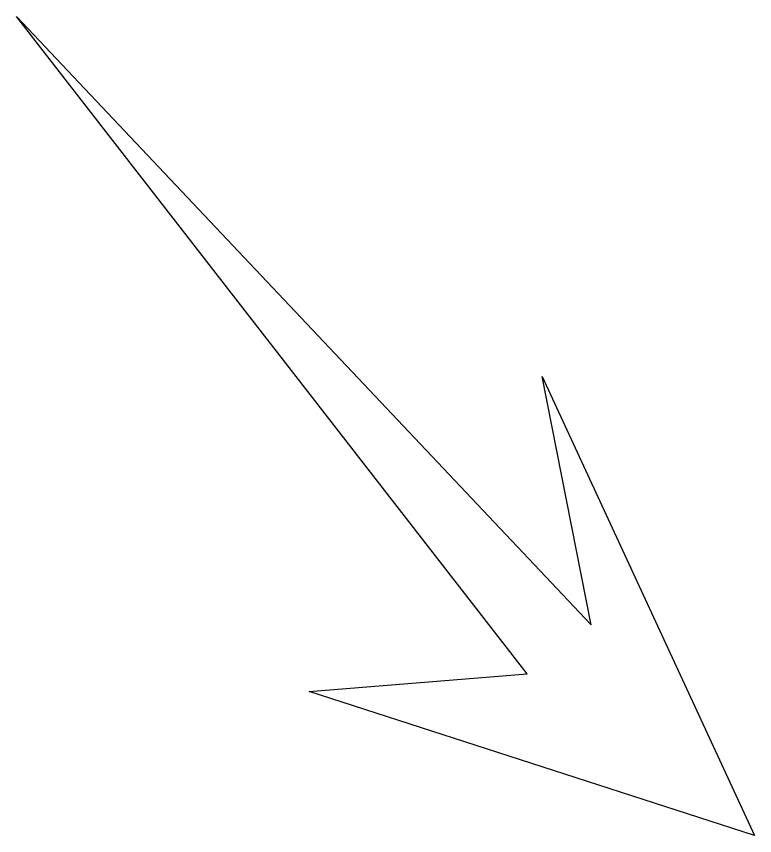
# Model space of a CAD drawing. Header units: millimetres. Extents: x 10297564 to 11610295, y -9287743 to -8409454.
# Drawn here: x 10440214 to 10442954, y -9102220 to -9099181 of the extents above; entities that cross this region are included whole.
import ezdxf

# ---------------------------------------------------------------- set-up
doc = ezdxf.new("R2010")
doc.units = ezdxf.units.MM
doc.header["$LTSCALE"] = 100

msp = doc.modelspace()

# ---------------------------------------------------------------- linework, layer by layer
for p, q in [((10440213.7, -9099181.3), (10442346.5, -9101438.3)), ((10442110, -9101620), (10440213.7, -9099181.3)), ((10442346.5, -9101438.3), (10442165.3, -9100517.1)), ((10442165.3, -9100517.1), (10442953.7, -9102220.2)), ((10441300.8, -9101685.4), (10442110, -9101620)), ((10442953.7, -9102220.2), (10441300.8, -9101685.4))]:
    msp.add_line(p, q)

doc.saveas('drawing.dxf')
